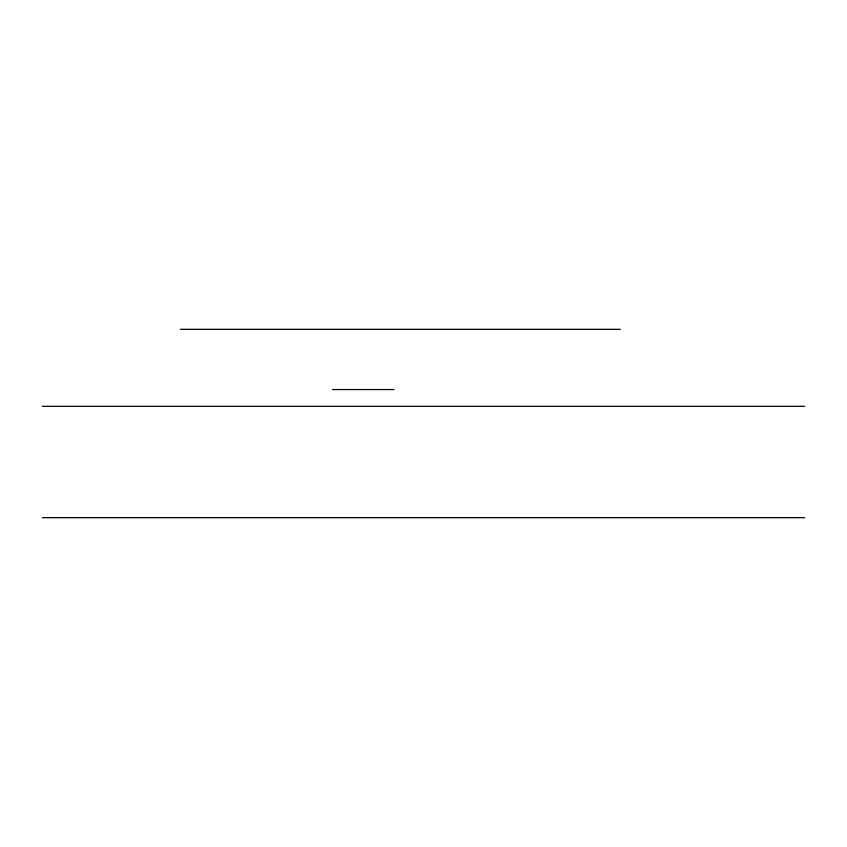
<?xml version="1.0" encoding="UTF-8"?>
<svg xmlns="http://www.w3.org/2000/svg" width="847" height="847" viewBox="0 0 847 847"><rect width="100%" height="100%" fill="white"/><g stroke="black" fill="none" stroke-linecap="round" stroke-linejoin="round"><path stroke-width="1.27" d="M180.379 329.324L620.364 329.324M332.469 389.546L394.046 389.546M42.35 406.327L804.65 406.327M42.35 517.676L804.65 517.676"/></g></svg>
